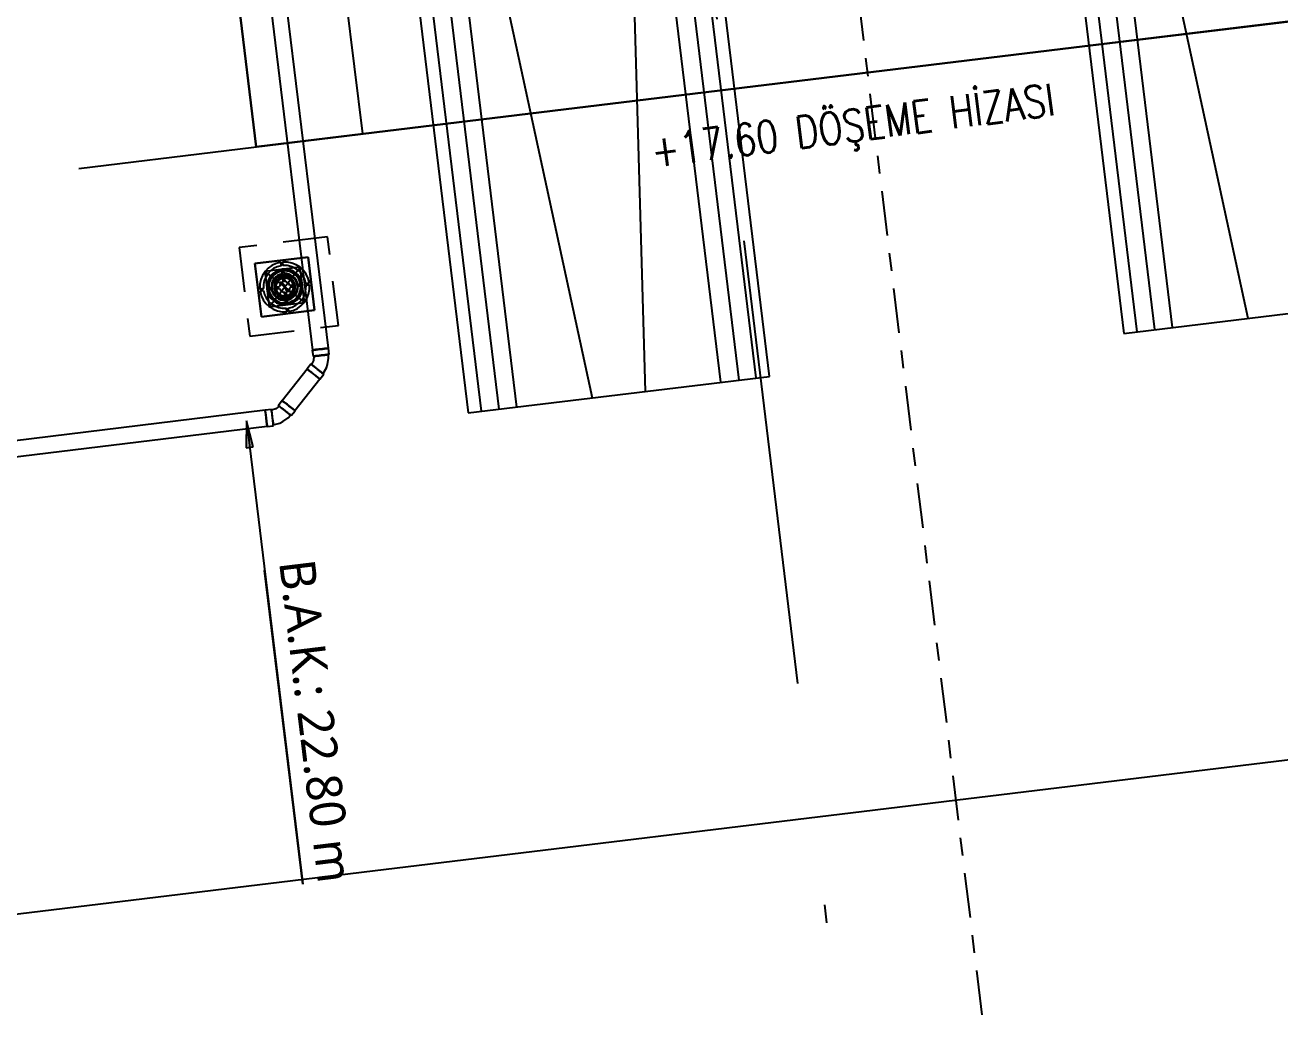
# Model space of a CAD drawing. Header units: millimetres. Extents: x 400382 to 401500, y 4543975 to 4544133.
# Drawn here: x 400469.96 to 400476.99, y 4544077.03 to 4544082.59 of the extents above; entities that cross this region are included whole.
import ezdxf
from ezdxf.enums import TextEntityAlignment as Align

# ---------------------------------------------------------------- set-up
doc = ezdxf.new("R2010")
doc.units = ezdxf.units.MM
for name, pattern in [('ACAD_ISO05W100', [33, 24, -3, 0, -3, 0, -3]), ('AKS', [3, 2.5, -0.25, 0, -0.25]), ('CENTER', [2, 1.25, -0.25, 0.25, -0.25]), ('CIZGI', [0.4, 0.25, -0.15]), ('CONTINU', [0]), ('DASHDOT2', [0.5, 0.25, -0.125, 0, -0.125]), ('HIDDEN2', [4.7625, 3.175, -1.5875])]:
    doc.linetypes.add(name, pattern=pattern)
for name, color, linetype in [('aks prota', 2, 'AKS'), ('iderzi_PROTA', 3, 'Continuous'), ('kiriş prota', 6, 'Continuous'), ('kolon tarama prota', 252, 'Continuous'), ('merdiven prota', 2, 'Continuous'), ('PRT-AL-TUNEL_EKSENI', 14, 'DASHDOT2'), ('PRT-MI-a_fit_drainage', 10, 'Continuous'), ('skesit prota', 7, 'Continuous'), ('st_s_not çizgisi', 4, 'CIZGI'), ('st_s_ölçü', 4, 'Continuous')]:
    doc.layers.add(name, color=color, linetype=linetype)
doc.styles.add('Segoe UI Light_1', font='', dxfattribs={"height": 200})
doc.styles.add('tkolon', font='romanstw.shx')
doc.styles.get('Segoe UI Light_1').set_extended_font_data('Segoe UI Light')

# ---------------------------------------------------------------- blocks, each defined once
blk = doc.blocks.new('17.60 mekanik')
at = {"layer": 'kolon tarama prota'}
blk.add_hatch(color=256, dxfattribs=at).paths.add_polyline_path([(137268.35, 65707.08), (137279.33, 65696.67), (137281.65, 65699.86)], flags=0)
for p, q in [((137269.87, 65768.38), (136882.82, 66049.59)), ((136877.53, 66042.31), (137264.58, 65761.1)), ((137224.74, 65794.81), (137207.13, 65770.52)), ((137207.13, 65770.52), (137224.74, 65794.81)), ((137249.02, 65777.19), (137224.74, 65794.81)), ((137224.74, 65794.81), (137249.02, 65777.19)), ((137224.74, 65794.81), (137224.74, 65794.81)), ((137216.46, 65781.67), (137218.08, 65780.49)), ((137218.08, 65780.49), (137216.46, 65781.67)), ((137216.46, 65781.67), (137216.46, 65781.67)), ((137218.66, 65781.3), (137217.04, 65782.48)), ((137217.04, 65782.48), (137218.66, 65781.3)), ((137217.04, 65782.48), (137217.04, 65782.48)), ((137218.66, 65781.3), (137218.66, 65781.3)), ((137233.24, 65781.83), (137232.06, 65780.21)), ((137232.06, 65780.21), (137233.24, 65781.83)), ((137232.87, 65779.62), (137234.05, 65781.24)), ((137234.05, 65781.24), (137232.87, 65779.62)), ((137233.24, 65781.83), (137233.24, 65781.83)), ((137234.05, 65781.24), (137234.05, 65781.24)), ((137235.88, 65785.48), (137234.71, 65783.86)), ((137234.71, 65783.86), (137235.88, 65785.48)), ((137234.71, 65783.86), (137234.71, 65783.86)), ((137235.52, 65783.27), (137236.69, 65784.89)), ((137236.69, 65784.89), (137235.52, 65783.27)), ((137235.52, 65783.27), (137235.52, 65783.27)), ((137235.88, 65785.48), (137235.88, 65785.48)), ((137236.69, 65784.89), (137236.69, 65784.89)), ((137218.08, 65780.49), (137218.08, 65780.49)), ((137220.1, 65779.02), (137221.72, 65777.85)), ((137221.72, 65777.85), (137220.1, 65779.02)), ((137220.1, 65779.02), (137220.1, 65779.02)), ((137222.31, 65778.66), (137220.69, 65779.83)), ((137220.69, 65779.83), (137222.31, 65778.66)), ((137220.69, 65779.83), (137220.69, 65779.83)), ((137221.72, 65777.85), (137221.72, 65777.85)), ((137222.31, 65778.66), (137222.31, 65778.66)), ((137223.75, 65776.37), (137225.39, 65775.19)), ((137225.39, 65775.19), (137223.75, 65776.37)), ((137223.75, 65776.37), (137223.75, 65776.37)), ((137225.97, 65776), (137224.34, 65777.18)), ((137224.34, 65777.18), (137225.97, 65776)), ((137224.34, 65777.18), (137224.34, 65777.18)), ((137225.39, 65775.19), (137225.39, 65775.19)), ((137225.97, 65776), (137225.97, 65776)), ((137230.59, 65778.18), (137229.41, 65776.55)), ((137229.41, 65776.55), (137230.59, 65778.18)), ((137229.41, 65776.55), (137229.41, 65776.55)), ((137230.22, 65775.96), (137231.4, 65777.59)), ((137231.4, 65777.59), (137230.22, 65775.96)), ((137230.22, 65775.96), (137230.22, 65775.96)), ((137230.59, 65778.18), (137230.59, 65778.18)), ((137231.4, 65777.59), (137231.4, 65777.59)), ((137231.41, 65752.91), (137249.02, 65777.19)), ((137249.02, 65777.19), (137231.41, 65752.91)), ((137232.06, 65780.21), (137232.06, 65780.21)), ((137232.87, 65779.62), (137232.87, 65779.62)), ((137249.02, 65777.19), (137249.02, 65777.19)), ((137207.13, 65770.52), (137231.41, 65752.91)), ((137231.41, 65752.91), (137207.13, 65770.52)), ((137207.13, 65770.52), (137207.13, 65770.52)), ((137223.28, 65768.09), (137222.1, 65766.47)), ((137222.1, 65766.47), (137223.28, 65768.09)), ((137222.91, 65765.89), (137224.09, 65767.51)), ((137224.09, 65767.51), (137222.91, 65765.89)), ((137223.28, 65768.09), (137223.28, 65768.09)), ((137224.09, 65767.51), (137224.09, 65767.51)), ((137225.93, 65771.76), (137224.75, 65770.12)), ((137224.75, 65770.12), (137225.93, 65771.76)), ((137224.75, 65770.12), (137224.75, 65770.12)), ((137225.56, 65769.54), (137226.74, 65771.17)), ((137226.74, 65771.17), (137225.56, 65769.54)), ((137225.56, 65769.54), (137225.56, 65769.54)), ((137225.93, 65771.76), (137225.93, 65771.76)), ((137226.74, 65771.17), (137226.74, 65771.17)), ((137230.18, 65771.72), (137231.81, 65770.53)), ((137231.81, 65770.53), (137230.18, 65771.72)), ((137230.18, 65771.72), (137230.18, 65771.72)), ((137232.4, 65771.34), (137230.76, 65772.53)), ((137230.76, 65772.53), (137232.4, 65771.34)), ((137230.76, 65772.53), (137230.76, 65772.53)), ((137231.81, 65770.53), (137231.81, 65770.53)), ((137232.4, 65771.34), (137232.4, 65771.34)), ((137233.84, 65769.06), (137235.46, 65767.88)), ((137235.46, 65767.88), (137233.84, 65769.06)), ((137233.84, 65769.06), (137233.84, 65769.06)), ((137236.05, 65768.69), (137234.43, 65769.87)), ((137234.43, 65769.87), (137236.05, 65768.69)), ((137234.43, 65769.87), (137234.43, 65769.87)), ((137235.46, 65767.88), (137235.46, 65767.88)), ((137236.05, 65768.69), (137236.05, 65768.69)), ((137239.69, 65766.05), (137238.07, 65767.22)), ((137238.07, 65767.22), (137239.69, 65766.05)), ((137238.07, 65767.22), (137238.07, 65767.22)), ((137272.75, 65766.39), (137269.92, 65768.44)), ((137220.63, 65764.45), (137219.46, 65762.83)), ((137219.46, 65762.83), (137220.63, 65764.45)), ((137219.46, 65762.83), (137219.46, 65762.83)), ((137220.26, 65762.24), (137221.44, 65763.86)), ((137221.44, 65763.86), (137220.26, 65762.24)), ((137220.26, 65762.24), (137220.26, 65762.24)), ((137220.63, 65764.45), (137220.63, 65764.45)), ((137221.44, 65763.86), (137221.44, 65763.86)), ((137222.1, 65766.47), (137222.1, 65766.47)), ((137222.91, 65765.89), (137222.91, 65765.89)), ((137237.49, 65766.41), (137239.11, 65765.24)), ((137239.11, 65765.24), (137237.49, 65766.41)), ((137237.49, 65766.41), (137237.49, 65766.41)), ((137239.11, 65765.24), (137239.11, 65765.24)), ((137239.69, 65766.05), (137239.69, 65766.05)), ((137264.53, 65761.03), (137267.37, 65758.98)), ((137231.41, 65752.91), (137231.41, 65752.91)), ((137269.69, 65755.18), (137270.24, 65751.72)), ((137279.29, 65753.15), (137278.74, 65756.61)), ((137282.74, 65730.87), (137279.21, 65753.14)), ((137270.32, 65751.73), (137273.85, 65729.46)), ((137273.77, 65729.45), (137274.32, 65725.99)), ((137283.36, 65727.42), (137282.81, 65730.88)), ((137271.28, 65718.78), (137044.8, 65406.81)), ((137273.28, 65721.66), (137271.22, 65718.82)), ((137052.08, 65401.52), (137278.57, 65713.49)), ((137278.63, 65713.44), (137280.69, 65716.27)), ((137268.35, 65707.08), (137279.33, 65696.67)), ((137281.65, 65699.86), (137268.35, 65707.08)), ((137268.35, 65707.08), (137479.98, 65553.33)), ((137279.33, 65696.67), (137281.65, 65699.86)), ((137479.98, 65553.33), (137336.75, 65657.39))]:
    blk.add_line(p, q, dxfattribs=at)
at = {"layer": 'kolon tarama prota', "flags": 128}
for points in [[(137276.31, 65761.84), (137273.98, 65764.73), (137272.46, 65766)], [(137278.26, 65756.53), (137277.22, 65760.09), (137276.31, 65761.84)], [(137267.65, 65759.37), (137269.31, 65757.58), (137269.32, 65757.56)], [(137269.32, 65757.56), (137270.17, 65755.28), (137270.17, 65755.25)], [(137274.79, 65726.07), (137274.7, 65723.63), (137274.7, 65723.61)], [(137282.66, 65721.69), (137283.06, 65725.38), (137282.89, 65727.35)], [(137274.7, 65723.61), (137273.68, 65721.39), (137273.67, 65721.37)], [(137280.3, 65716.56), (137282.07, 65719.81), (137282.66, 65721.69)]]:
    blk.add_lwpolyline(points, dxfattribs=at)
at = {"layer": 'kolon tarama prota'}
for centre, radius, start, end in [((137228.07, 65773.86), 14, 56.09446, 142.00103), ((137228.07, 65773.86), 14, 56.09446, 142.00103), ((137228.07, 65773.86), 14, 146.09446, 232.00103), ((137228.07, 65773.86), 14, 146.09446, 232.00103), ((137228.07, 65773.86), 12, 56.43576, 141.65973), ((137228.07, 65773.86), 12, 56.43576, 141.65973), ((137228.07, 65773.86), 10, 324.04775, 144.04775), ((137228.07, 65773.86), 10, 324.04775, 144.04775), ((137228.07, 65773.86), 9.5, 57.06471, 141.03079), ((137228.07, 65773.86), 9.5, 57.06471, 141.03079), ((137228.07, 65773.86), 9, 324.04775, 144.04775), ((137228.07, 65773.86), 9, 324.04775, 144.04775), ((137228.07, 65773.86), 7.5, 57.8703, 140.22519), ((137228.07, 65773.86), 7.5, 57.8703, 140.22519), ((137228.07, 65773.86), 9.5, 327.06471, 51.03079), ((137228.07, 65773.86), 9.5, 327.06471, 51.03079), ((137228.07, 65773.86), 12, 326.43576, 51.65973), ((137228.07, 65773.86), 12, 326.43576, 51.65973), ((137228.07, 65773.86), 14, 326.09446, 52.00103), ((137228.07, 65773.86), 14, 326.09446, 52.00103), ((137228.07, 65773.86), 12, 146.43576, 231.65973), ((137228.07, 65773.86), 12, 146.43576, 231.65973), ((137228.07, 65773.86), 10, 144.04775, 324.04775), ((137228.07, 65773.86), 10, 144.04775, 324.04775), ((137228.07, 65773.86), 9.5, 147.06471, 231.03079), ((137228.07, 65773.86), 9.5, 147.06471, 231.03079), ((137228.07, 65773.86), 9, 144.04775, 324.04775), ((137228.07, 65773.86), 9, 144.04775, 324.04775), ((137228.07, 65773.86), 7.5, 147.8703, 230.22519), ((137228.07, 65773.86), 7.5, 147.8703, 230.22519), ((137228.07, 65773.86), 5.9, 144, 324), ((137228.07, 65773.86), 5, 144.04775, 324.04775), ((137228.07, 65773.86), 5, 144.04775, 324.04775), ((137228.07, 65773.86), 5, 149.78692, 228.30858), ((137228.07, 65773.86), 5, 149.78692, 228.30858), ((137228.07, 65773.86), 5.9, 324, 144), ((137226.34, 65771.47), 2.95, 54, 234), ((137228.07, 65773.86), 5, 324.04775, 144.04775), ((137228.07, 65773.86), 5, 324.04775, 144.04775), ((137228.07, 65773.86), 5, 59.78692, 138.30858), ((137228.07, 65773.86), 5, 59.78692, 138.30858), ((137228.07, 65773.86), 3, 153.64181, 224.45368), ((137228.07, 65773.86), 3, 153.64181, 224.45368), ((137228.07, 65773.86), 3, 63.64181, 134.45368), ((137228.07, 65773.86), 3, 63.64181, 134.45368), ((137229.81, 65776.24), 2.95, 234, 54), ((137228.07, 65773.86), 3, 333.64181, 44.45368), ((137228.07, 65773.86), 3, 333.64181, 44.45368), ((137228.07, 65773.86), 5, 329.78692, 48.30858), ((137228.07, 65773.86), 5, 329.78692, 48.30858), ((137228.07, 65773.86), 7.5, 327.8703, 50.22519), ((137228.07, 65773.86), 7.5, 327.8703, 50.22519), ((137228.07, 65773.86), 9.5, 237.06471, 321.03079), ((137228.07, 65773.86), 9.5, 237.06471, 321.03079), ((137228.07, 65773.86), 7.5, 237.8703, 320.22519), ((137228.07, 65773.86), 7.5, 237.8703, 320.22519), ((137228.07, 65773.86), 5, 239.78692, 318.30858), ((137228.07, 65773.86), 5, 239.78692, 318.30858), ((137228.07, 65773.86), 3, 243.64181, 314.45368), ((137228.07, 65773.86), 3, 243.64181, 314.45368), ((137228.07, 65773.86), 14, 236.09446, 322.00103), ((137228.07, 65773.86), 14, 236.09446, 322.00103), ((137228.07, 65773.86), 12, 236.43576, 321.65973), ((137228.07, 65773.86), 12, 236.43576, 321.65973)]:
    blk.add_arc(centre, radius, start, end, dxfattribs=at)
for centre, major_axis, ratio, start_param, end_param in [((137267.23, 65764.74), (2.69, 3.7), 0.009997, 6.279041, 9.420634), ((137267.23, 65764.74), (2.69, 3.7), 0.009997, 3.137448, 6.279041), ((137267.23, 65764.74), (2.65, 3.64), 0.009989, 0, 1.570796), ((137267.23, 65764.74), (2.65, 3.64), 0.009989, 4.712389, 6.283185), ((137267.23, 65764.74), (2.65, 3.64), 0.009989, 1.570796, 3.141593), ((137267.23, 65764.74), (2.65, 3.64), 0.009989, 3.141593, 4.712389), ((137270.06, 65762.68), (2.69, 3.7), 0.009997, 6.279041, 9.420634), ((137270.06, 65762.68), (2.69, 3.7), 0.009997, 3.137448, 6.279041), ((137270.06, 65762.68), (2.41, 3.31), 0.009997, 6.279041, 9.420634), ((137270.06, 65762.68), (2.41, 3.31), 0.009997, 3.137448, 6.279041), ((137274.22, 65755.89), (4.52, 0.72), 0.01, 0.004138, 3.145731), ((137274.22, 65755.89), (4.52, 0.72), 0.01, 3.145731, 6.287324), ((137274.22, 65755.89), (4.05, 0.64), 0.01, 0.004138, 3.145731), ((137274.22, 65755.89), (4.05, 0.64), 0.01, 3.145731, 6.287324), ((137274.76, 65752.44), (4.52, 0.72), 0.01, 0.004138, 3.145731), ((137274.76, 65752.44), (4.52, 0.72), 0.01, 3.145731, 6.287324), ((137274.76, 65752.44), (4.44, 0.7), 0.01, 0, 1.570796), ((137274.76, 65752.44), (4.44, 0.7), 0.01, 4.712389, 6.283185), ((137274.76, 65752.44), (4.44, 0.7), 0.01, 1.570796, 3.141593), ((137274.76, 65752.44), (4.44, 0.7), 0.01, 3.141593, 4.712389), ((137278.29, 65730.16), (4.52, 0.72), 0.01, 3.137451, 6.279043), ((137278.29, 65730.16), (4.52, 0.72), 0.01, 6.279043, 9.420636), ((137278.29, 65730.16), (4.44, 0.7), 0.01, 1.570796, 3.141593), ((137278.29, 65730.16), (4.44, 0.7), 0.01, 3.141593, 4.712389), ((137278.84, 65726.71), (4.52, 0.72), 0.01, 3.137451, 6.279043), ((137278.84, 65726.71), (4.52, 0.72), 0.01, 6.279043, 9.420636), ((137278.84, 65726.71), (4.05, 0.64), 0.01, 6.279043, 9.420636), ((137278.84, 65726.71), (4.05, 0.64), 0.01, 3.137451, 6.279043), ((137278.29, 65730.16), (4.44, 0.7), 0.01, 0, 1.570796), ((137278.29, 65730.16), (4.44, 0.7), 0.01, 4.712389, 6.283185), ((137274.92, 65716.13), (-3.7, 2.69), 0.01, 0.004142, 3.145735), ((137274.92, 65716.13), (3.7, -2.69), 0.01, 0.004142, 3.145735), ((137274.92, 65716.13), (3.64, -2.64), 0.009995, 3.141593, 4.712389), ((137274.92, 65716.13), (3.64, -2.64), 0.009995, 1.570796, 3.141593), ((137276.98, 65718.96), (3.7, -2.69), 0.01, 3.145735, 6.287327), ((137276.98, 65718.96), (-3.7, 2.69), 0.01, 3.145735, 6.287327), ((137276.98, 65718.96), (-3.31, 2.41), 0.01, 0.004142, 3.145735), ((137276.98, 65718.96), (3.31, -2.41), 0.01, 0.004142, 3.145735), ((137274.92, 65716.13), (3.64, -2.64), 0.009995, 4.712389, 6.283185), ((137274.92, 65716.13), (3.64, -2.64), 0.009995, 0, 1.570796)]:
    blk.add_ellipse(centre, major_axis=major_axis, ratio=ratio, start_param=start_param, end_param=end_param, dxfattribs=at)
at = {"layer": 'kolon tarama prota', "insert": (137350.47, 65682.76), "char_height": 20, "width": 213.1568, "attachment_point": 1, "rotation": 324, "line_spacing_factor": 1.142579, "style": 'Segoe UI Light_1'}
blk.add_mtext('B.A.K.: 22.80 m', dxfattribs=at)
blk = doc.blocks.new('yürüyen mer 2')
at = {"color": 253}
blk.add_lwpolyline([(52650.96, 3429.07), (52650.96, 3599.07)], dxfattribs=at)
at = {"layer": 'st_s_ölçü', "color": 252, "ltscale": 0.1}
blk.add_line((53451.18, 3599.07), (53451.18, 3429.07), dxfattribs=at)
for points in [[(52650.96, 3599.07), (53472.18, 3599.07), (53472.18, 3429.07), (52650.96, 3429.07)], [(53349.48, 3599.07), (53349.48, 3591.57)], [(52650.96, 3591.57), (53396.48, 3591.57), (53396.48, 3581.82), (52650.96, 3581.82)], [(52650.96, 3571.57), (53349.48, 3571.57), (53349.48, 3581.82)], [(52650.96, 3529.07), (53109.28, 3571.57), (53109.28, 3456.57), (52650.96, 3499.07)], [(52650.96, 3456.57), (53349.48, 3456.57), (53349.48, 3446.32)], [(52650.96, 3436.57), (53396.48, 3436.57), (53396.48, 3446.32), (52650.96, 3446.32)], [(53349.48, 3429.07), (53349.48, 3436.57)]]:
    blk.add_lwpolyline(points, dxfattribs=at)
blk = doc.blocks.new('YER SUZGECI_20x20')
at = {"color": 2}
blk.add_lwpolyline([(-20, 0), (0, 0), (0, 20), (-20, 20)], close=True, dxfattribs=at)
for points in [[(0, 20), (-20, 0)], [(-20, 20), (0, 0)]]:
    blk.add_lwpolyline(points, dxfattribs=at)
blk.add_circle((-10, 10), 7, dxfattribs=at)

msp = doc.modelspace()

# ---------------------------------------------------------------- linework, layer by layer
at = {"layer": 'aks prota', "ltscale": 10}
msp.add_line((400435.3193, 4544073.4066), (400481.6787, 4544079.0364), dxfattribs=at)
msp.add_line((400435.3193, 4544073.4066), (400481.6787, 4544079.0364), dxfattribs=at)
at = {"layer": 'iderzi_PROTA', "linetype": 'ACAD_ISO05W100', "lineweight": 30, "ltscale": 2}
msp.add_lwpolyline([(400476.7335, 4544090.7254), (400470.2809, 4544089.9419), (400471.2566, 4544081.9073), (400477.7092, 4544082.6909)], dxfattribs=at)
at = {"layer": 'kiriş prota'}
msp.add_lwpolyline([(400470.2809, 4544089.9419), (400471.2566, 4544081.9073), (400471.8522, 4544081.9796)], dxfattribs=at)
at = {"layer": 'kiriş prota', "linetype": 'HIDDEN2'}
msp.add_lwpolyline([(400471.7602, 4544082.7372), (400471.8522, 4544081.9796), (400477.7092, 4544082.6909)], dxfattribs=at)
at = {"layer": 'PRT-AL-TUNEL_EKSENI', "ltscale": 10}
for p, q in [((400484.7432, 4543992.8319), (400471.4099, 4544102.6267)), ((400434.8243, 4544077.483), (400481.1837, 4544083.1128))]:
    msp.add_line(p, q, dxfattribs=at)
at = {"layer": 'PRT-MI-a_fit_drainage', "color": 2, "linetype": 'CIZGI'}
msp.add_lwpolyline([(400471.7175, 4544080.9069), (400471.6573, 4544081.4033), (400471.1609, 4544081.343), (400471.2212, 4544080.8466)], close=True, dxfattribs=at)
at = {"layer": 'skesit prota', "linetype": 'CENTER', "ltscale": 0.2}
msp.add_lwpolyline([(400471.9769, 4544104.5904), (400486.2863, 4543986.758)], dxfattribs=at)

# ---------------------------------------------------------------- block references
at = {"layer": 'merdiven prota', "xscale": 0.01, "yscale": 0.01, "zscale": 0.01, "rotation": 312.9239939574316}
msp.add_blockref('17.60 mekanik', (399055.2216, 4544638.0473), dxfattribs=at)
at = {"layer": 'PRT-MI-a_fit_drainage', "color": 2, "xscale": 0.01, "yscale": 0.01, "zscale": 0.01, "rotation": 96.92399395743851}
msp.add_blockref('YER SUZGECI_20x20', (400471.5041, 4544081.2336), dxfattribs=at)
at = {"layer": 'st_s_ölçü', "linetype": 'CONTINU', "xscale": -0.009999999999999997, "yscale": 0.01, "zscale": 0.01, "rotation": 276.9239939574479}
for p in [(400505.5495, 4543554.0585), (400501.8765, 4543553.6125)]:
    msp.add_blockref('yürüyen mer 2', p, dxfattribs=at)

# ---------------------------------------------------------------- texts
at = {"layer": 'st_s_not çizgisi', "ltscale": 0.05, "style": 'tkolon', "width": 0.8}
msp.add_text('+17.60 DÖŞEME HİZASI', height=0.18, rotation=7.45888, dxfattribs=at).set_placement((400473.4702, 4544081.8792), align=Align.MIDDLE_LEFT)

doc.saveas('drawing.dxf')
